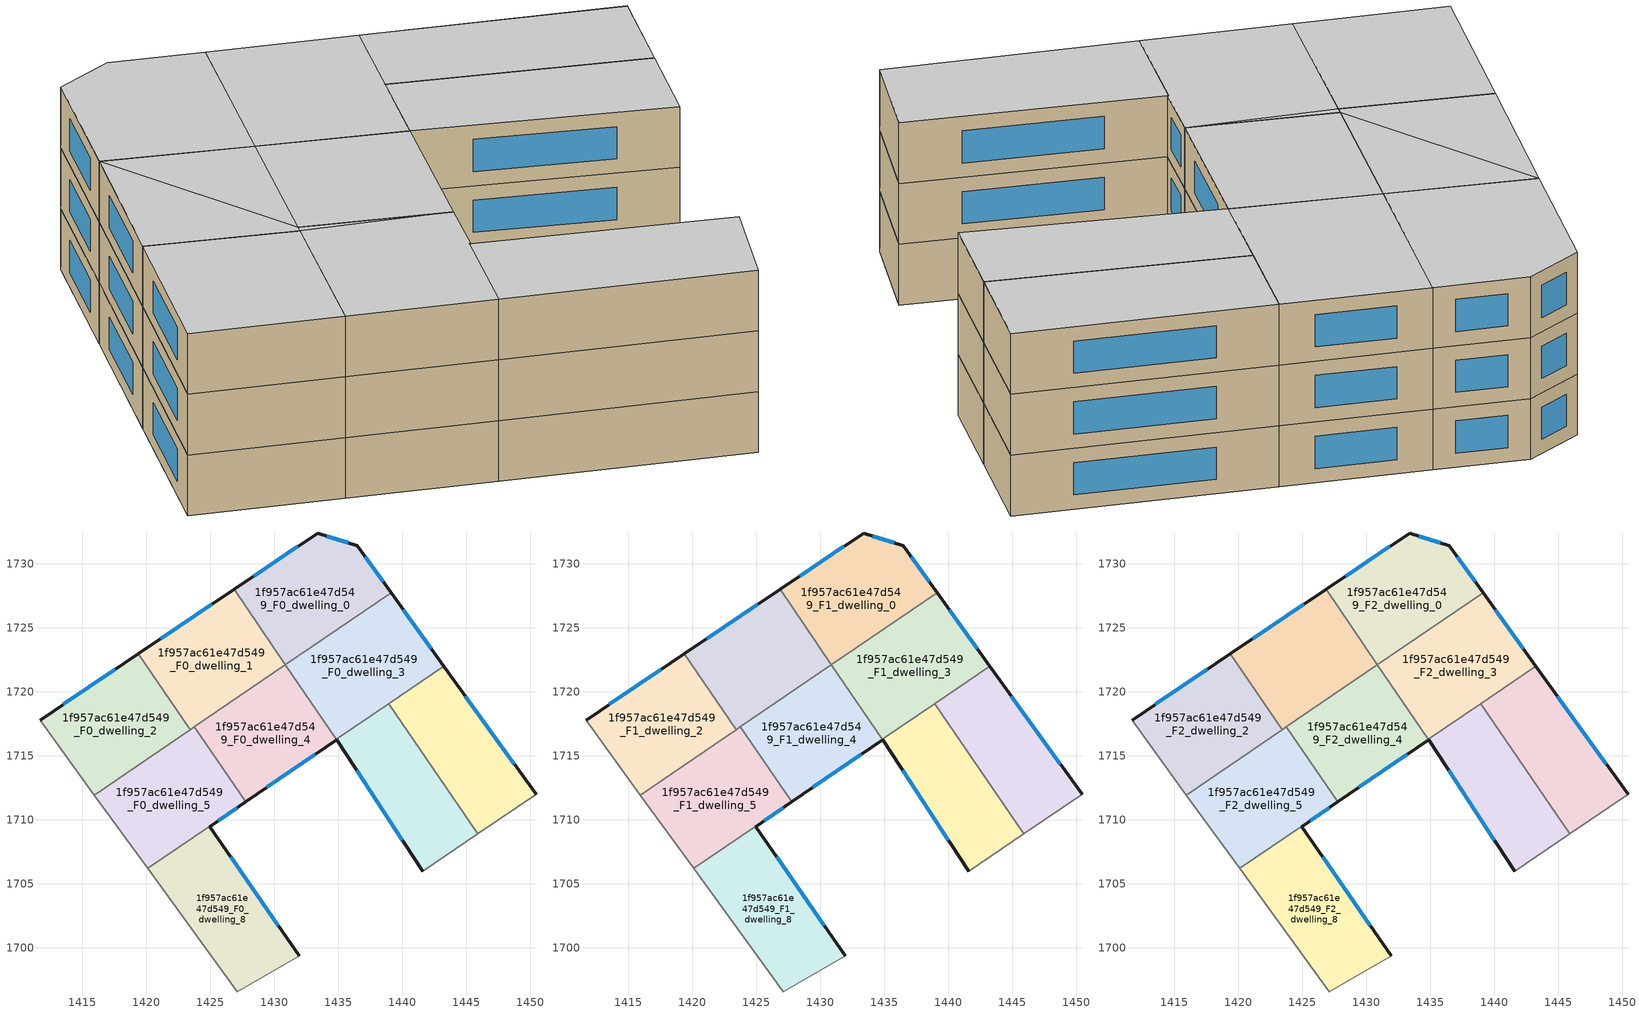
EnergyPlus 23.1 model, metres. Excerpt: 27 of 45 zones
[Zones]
1f957ac61e47d549_F0_dwelling_0
 floor ground (EU_floor_Construction): 1436.5,1731.4 1439.12,1727.75 1430.87,1722.12 1426.86,1728 1433.39,1732.4 z0
 wall outside (EU_wall_Construction): 1439.12,1727.75 1436.5,1731.4 1433.39,1732.4 1426.86,1728 z0:3
 wall to 1f957ac61e47d549_F0_dwelling_3 (EU_wall_Construction): 1430.87,1722.12 1439.12,1727.75 z0:3
 wall to 1f957ac61e47d549_F0_dwelling_1 (EU_wall_Construction): 1426.86,1728 1430.87,1722.12 z0:3
 window (EU_Window_Construction): 1431.85,1731.37 1428.39,1729.04 / 1435.77,1731.64 1434.12,1732.17 / 1438.51,1728.61 1437.12,1730.55 z0.7:2.3
1f957ac61e47d549_F0_dwelling_1
 floor ground (EU_floor_Construction): 1426.86,1728 1430.87,1722.12 1423.44,1717.05 1419.4,1722.98 z0
 wall outside (EU_wall_Construction): 1426.86,1728 1419.4,1722.98 z0:3
 wall to 1f957ac61e47d549_F0_dwelling_2 (EU_wall_Construction): 1419.4,1722.98 1423.44,1717.05 z0:3
 wall to 1f957ac61e47d549_F0_dwelling_4 (EU_wall_Construction): 1423.76,1717.27 1430.87,1722.12 z0:3
 wall to 1f957ac61e47d549_F0_dwelling_5 (EU_wall_Construction): 1423.44,1717.05 1423.76,1717.27 z0:3
 window (EU_Window_Construction): 1425.11,1726.82 1421.15,1724.16 z0.7:2.3
1f957ac61e47d549_F0_dwelling_2
 floor ground (EU_floor_Construction): 1419.4,1722.98 1423.44,1717.05 1415.96,1711.94 1411.71,1717.8 z0
 wall outside (EU_wall_Construction): 1419.4,1722.98 1411.71,1717.8 z0:3
 wall adiabatic (EU_wall_Construction): 1411.71,1717.8 1415.96,1711.94 z0:3
 wall to 1f957ac61e47d549_F0_dwelling_5 (EU_wall_Construction): 1415.96,1711.94 1423.44,1717.05 z0:3
 window (EU_Window_Construction): 1417.59,1721.76 1413.52,1719.01 z0.7:2.3
1f957ac61e47d549_F0_dwelling_3
 floor ground (EU_floor_Construction): 1439.12,1727.75 1443.25,1722.01 1434.86,1716.29 1430.87,1722.12 z0
 wall outside (EU_wall_Construction): 1443.25,1722.01 1439.12,1727.75 z0:3
 wall to 1f957ac61e47d549_F0_dwelling_4 (EU_wall_Construction): 1430.87,1722.12 1434.86,1716.29 z0:3
 wall to 1f957ac61e47d549_F0_dwelling_6 (EU_wall_Construction): 1438.94,1719.08 1443.25,1722.01 z0:3
 wall to 1f957ac61e47d549_F0_dwelling_7 (EU_wall_Construction): 1434.86,1716.29 1438.94,1719.08 z0:3
 window (EU_Window_Construction): 1442.28,1723.36 1440.09,1726.41 z0.7:2.3
1f957ac61e47d549_F0_dwelling_4
 floor ground (EU_floor_Construction): 1430.87,1722.12 1434.86,1716.29 1434.87,1716.28 1427.77,1711.4 1423.76,1717.27 z0
 wall outside (EU_wall_Construction): 1427.77,1711.4 1434.87,1716.28 z0:3
 wall to 1f957ac61e47d549_F0_dwelling_7 (EU_wall_Construction): 1434.87,1716.28 1434.86,1716.29 z0:3
 wall to 1f957ac61e47d549_F0_dwelling_5 (EU_wall_Construction): 1423.76,1717.27 1427.77,1711.4 z0:3
 window (EU_Window_Construction): 1429.44,1712.54 1433.2,1715.13 z0.7:2.3
1f957ac61e47d549_F0_dwelling_5
 floor ground (EU_floor_Construction): 1423.76,1717.27 1427.77,1711.4 1423.44,1717.05 z0; 1423.44,1717.05 1427.77,1711.4 1424.98,1709.48 1424.95,1709.52 1420.11,1706.22 1415.96,1711.94 z0
 wall outside (EU_wall_Construction): 1424.98,1709.48 1427.77,1711.4 z0:3
 wall adiabatic (EU_wall_Construction): 1415.96,1711.94 1420.11,1706.22 z0:3
 wall to 1f957ac61e47d549_F0_dwelling_8 (EU_wall_Construction): 1420.11,1706.22 1424.95,1709.52 1424.98,1709.48 z0:3
 window (EU_Window_Construction): 1425.63,1709.93 1427.11,1710.95 z0.7:2.3
1f957ac61e47d549_F0_dwelling_6
 floor ground (EU_floor_Construction): 1443.25,1722.01 1450.44,1712 1445.89,1708.91 1438.94,1719.08 z0
 wall outside (EU_wall_Construction): 1450.44,1712 1443.25,1722.01 z0:3
 wall adiabatic (EU_wall_Construction): 1445.89,1708.91 1450.44,1712 z0:3
 wall to 1f957ac61e47d549_F0_dwelling_7 (EU_wall_Construction): 1438.94,1719.08 1445.89,1708.91 z0:3
 window (EU_Window_Construction): 1448.75,1714.35 1444.94,1719.66 z0.7:2.3
1f957ac61e47d549_F0_dwelling_7
 floor ground (EU_floor_Construction): 1438.94,1719.08 1445.89,1708.91 1441.6,1706 1434.87,1716.27 1434.86,1716.29 z0
 wall outside (EU_wall_Construction): 1434.87,1716.27 1441.6,1706 z0:3
 wall adiabatic (EU_wall_Construction): 1441.6,1706 1445.89,1708.91 z0:3
 window (EU_Window_Construction): 1436.45,1713.86 1440.02,1708.41 z0.7:2.3
1f957ac61e47d549_F0_dwelling_8
 floor ground (EU_floor_Construction): 1424.98,1709.48 1431.96,1699.38 1431.9,1699.34 1427.13,1696.56 1420.11,1706.22 1424.95,1709.52 z0
 wall outside (EU_wall_Construction): 1431.96,1699.38 1424.98,1709.48 z0:3
 wall adiabatic (EU_wall_Construction): 1420.11,1706.22 1427.13,1696.56 1431.9,1699.34 1431.96,1699.38 z0:3
 window (EU_Window_Construction): 1430.32,1701.75 1426.62,1707.11 z0.7:2.3
1f957ac61e47d549_F1_dwelling_0
 floor to 1f957ac61e47d549_F0_dwelling_0 (EU_floor_Construction): 1436.5,1731.4 1439.12,1727.75 1430.87,1722.12 1426.86,1728 1433.38,1732.4 z3
 wall outside (EU_wall_Construction): 1439.12,1727.75 1436.5,1731.4 1433.39,1732.4 1426.86,1728 z3:6
 wall to 1f957ac61e47d549_F1_dwelling_3 (EU_wall_Construction): 1430.87,1722.12 1439.12,1727.75 z3:6
 wall to 1f957ac61e47d549_F1_dwelling_1 (EU_wall_Construction): 1426.86,1728 1430.87,1722.12 z3:6
 window (EU_Window_Construction): 1431.85,1731.37 1428.39,1729.04 / 1435.77,1731.64 1434.12,1732.17 / 1438.51,1728.61 1437.12,1730.55 z3.7:5.3
1f957ac61e47d549_F1_dwelling_1
 floor to 1f957ac61e47d549_F0_dwelling_1 (EU_floor_Construction): 1426.86,1728 1423.76,1717.27 1423.44,1717.05 1419.4,1722.98 z3; 1426.86,1728 1430.87,1722.12 1423.76,1717.27 z3
 wall outside (EU_wall_Construction): 1426.86,1728 1419.4,1722.98 z3:6
 wall to 1f957ac61e47d549_F1_dwelling_2 (EU_wall_Construction): 1419.4,1722.98 1423.44,1717.05 z3:6
 wall to 1f957ac61e47d549_F1_dwelling_4 (EU_wall_Construction): 1423.76,1717.27 1430.87,1722.12 z3:6
 wall to 1f957ac61e47d549_F1_dwelling_5 (EU_wall_Construction): 1423.44,1717.05 1423.76,1717.27 z3:6
 window (EU_Window_Construction): 1425.11,1726.82 1421.15,1724.16 z3.7:5.3
1f957ac61e47d549_F1_dwelling_2
 floor to 1f957ac61e47d549_F0_dwelling_2 (EU_floor_Construction): 1419.4,1722.98 1423.44,1717.05 1415.96,1711.94 1411.71,1717.8 z3
 wall outside (EU_wall_Construction): 1419.4,1722.98 1411.71,1717.8 z3:6
 wall adiabatic (EU_wall_Construction): 1411.71,1717.8 1415.96,1711.94 z3:6
 wall to 1f957ac61e47d549_F1_dwelling_5 (EU_wall_Construction): 1415.96,1711.94 1423.44,1717.05 z3:6
 window (EU_Window_Construction): 1417.59,1721.76 1413.52,1719.01 z3.7:5.3
1f957ac61e47d549_F1_dwelling_3
 floor to 1f957ac61e47d549_F0_dwelling_3 (EU_floor_Construction): 1439.12,1727.75 1443.25,1722.01 1434.86,1716.29 1430.87,1722.12 z3
 wall outside (EU_wall_Construction): 1443.25,1722.01 1439.12,1727.75 z3:6
 wall to 1f957ac61e47d549_F1_dwelling_4 (EU_wall_Construction): 1430.87,1722.12 1434.86,1716.29 z3:6
 wall to 1f957ac61e47d549_F1_dwelling_6 (EU_wall_Construction): 1438.94,1719.08 1443.25,1722.01 z3:6
 wall to 1f957ac61e47d549_F1_dwelling_7 (EU_wall_Construction): 1434.86,1716.29 1438.94,1719.08 z3:6
 window (EU_Window_Construction): 1442.28,1723.36 1440.09,1726.41 z3.7:5.3
1f957ac61e47d549_F1_dwelling_4
 floor to 1f957ac61e47d549_F0_dwelling_4 (EU_floor_Construction): 1430.87,1722.12 1434.86,1716.29 1434.87,1716.28 1427.77,1711.4 1423.76,1717.27 z3
 wall outside (EU_wall_Construction): 1427.77,1711.4 1434.87,1716.28 z3:6
 wall to 1f957ac61e47d549_F1_dwelling_7 (EU_wall_Construction): 1434.87,1716.28 1434.86,1716.29 z3:6
 wall to 1f957ac61e47d549_F1_dwelling_5 (EU_wall_Construction): 1423.76,1717.27 1427.77,1711.4 z3:6
 window (EU_Window_Construction): 1429.44,1712.54 1433.2,1715.13 z3.7:5.3
1f957ac61e47d549_F1_dwelling_5
 floor to 1f957ac61e47d549_F0_dwelling_5 (EU_floor_Construction): 1423.44,1717.05 1427.77,1711.4 1424.98,1709.48 1424.95,1709.52 1420.11,1706.22 1415.96,1711.94 z3; 1423.76,1717.27 1427.77,1711.4 1423.44,1717.05 z3
 wall outside (EU_wall_Construction): 1424.98,1709.48 1427.77,1711.4 z3:6
 wall adiabatic (EU_wall_Construction): 1415.96,1711.94 1420.11,1706.22 z3:6
 wall to 1f957ac61e47d549_F1_dwelling_8 (EU_wall_Construction): 1420.11,1706.22 1424.95,1709.52 1424.98,1709.48 z3:6
 window (EU_Window_Construction): 1425.63,1709.93 1427.11,1710.95 z3.7:5.3
1f957ac61e47d549_F1_dwelling_6
 floor to 1f957ac61e47d549_F0_dwelling_6 (EU_floor_Construction): 1443.25,1722.01 1450.44,1712 1445.89,1708.91 1438.94,1719.08 z3
 wall outside (EU_wall_Construction): 1450.44,1712 1443.25,1722.01 z3:6
 wall adiabatic (EU_wall_Construction): 1445.89,1708.91 1450.44,1712 z3:6
 wall to 1f957ac61e47d549_F1_dwelling_7 (EU_wall_Construction): 1438.94,1719.08 1445.89,1708.91 z3:6
 window (EU_Window_Construction): 1448.75,1714.35 1444.94,1719.66 z3.7:5.3
1f957ac61e47d549_F1_dwelling_7
 floor to 1f957ac61e47d549_F0_dwelling_7 (EU_floor_Construction): 1438.94,1719.08 1445.89,1708.91 1441.6,1706 1434.87,1716.27 1434.86,1716.29 z3
 wall outside (EU_wall_Construction): 1434.87,1716.27 1441.6,1706 z3:6
 wall adiabatic (EU_wall_Construction): 1441.6,1706 1445.89,1708.91 z3:6
 window (EU_Window_Construction): 1436.45,1713.86 1440.02,1708.41 z3.7:5.3
1f957ac61e47d549_F1_dwelling_8
 floor to 1f957ac61e47d549_F0_dwelling_8 (EU_floor_Construction): 1424.98,1709.48 1431.96,1699.38 1431.9,1699.34 1427.13,1696.56 1420.11,1706.22 1424.95,1709.52 z3
 wall outside (EU_wall_Construction): 1431.96,1699.38 1424.98,1709.48 z3:6
 wall adiabatic (EU_wall_Construction): 1420.11,1706.22 1427.13,1696.56 1431.9,1699.34 1431.96,1699.38 z3:6
 window (EU_Window_Construction): 1430.32,1701.75 1426.62,1707.11 z3.7:5.3
1f957ac61e47d549_F2_dwelling_0
 floor to 1f957ac61e47d549_F1_dwelling_0 (EU_floor_Construction): 1436.5,1731.4 1439.12,1727.75 1430.87,1722.12 1426.86,1728 1433.38,1732.4 z6
 wall outside (EU_wall_Construction): 1439.12,1727.75 1436.5,1731.4 1433.39,1732.4 1426.86,1728 z6:9
 wall to 1f957ac61e47d549_F2_dwelling_3 (EU_wall_Construction): 1430.87,1722.12 1439.12,1727.75 z6:9
 wall to 1f957ac61e47d549_F2_dwelling_1 (EU_wall_Construction): 1426.86,1728 1430.87,1722.12 z6:9
 window (EU_Window_Construction): 1431.85,1731.37 1428.39,1729.04 / 1435.77,1731.64 1434.12,1732.17 / 1438.51,1728.61 1437.12,1730.55 z6.7:8.3
 ceiling to 1f957ac61e47d549_F3_dwelling_0 (EU_floor_Construction): 1439.12,1727.75 1436.5,1731.4 1433.38,1732.4 1426.86,1728 1430.87,1722.12 z9
1f957ac61e47d549_F2_dwelling_1
 floor to 1f957ac61e47d549_F1_dwelling_1 (EU_floor_Construction): 1426.86,1728 1423.76,1717.27 1423.44,1717.05 1419.4,1722.98 z6; 1426.86,1728 1430.87,1722.12 1423.76,1717.27 z6
 wall outside (EU_wall_Construction): 1426.86,1728 1419.4,1722.98 z6:9
 wall to 1f957ac61e47d549_F2_dwelling_2 (EU_wall_Construction): 1419.4,1722.98 1423.44,1717.05 z6:9
 wall to 1f957ac61e47d549_F2_dwelling_4 (EU_wall_Construction): 1423.76,1717.27 1430.87,1722.12 z6:9
 wall to 1f957ac61e47d549_F2_dwelling_5 (EU_wall_Construction): 1423.44,1717.05 1423.76,1717.27 z6:9
 window (EU_Window_Construction): 1425.11,1726.82 1421.15,1724.16 z6.7:8.3
 ceiling to 1f957ac61e47d549_F3_dwelling_1 (EU_floor_Construction): 1423.76,1717.27 1426.86,1728 1419.4,1722.98 1423.44,1717.05 z9; 1430.87,1722.12 1426.86,1728 1423.76,1717.27 z9
1f957ac61e47d549_F2_dwelling_2
 floor to 1f957ac61e47d549_F1_dwelling_2 (EU_floor_Construction): 1419.4,1722.98 1423.44,1717.05 1415.96,1711.94 1411.71,1717.8 z6
 wall outside (EU_wall_Construction): 1419.4,1722.98 1411.71,1717.8 z6:9
 wall adiabatic (EU_wall_Construction): 1411.71,1717.8 1415.96,1711.94 z6:9
 wall to 1f957ac61e47d549_F2_dwelling_5 (EU_wall_Construction): 1415.96,1711.94 1423.44,1717.05 z6:9
 window (EU_Window_Construction): 1417.59,1721.76 1413.52,1719.01 z6.7:8.3
 ceiling to 1f957ac61e47d549_F3_dwelling_2 (EU_floor_Construction): 1423.44,1717.05 1419.4,1722.98 1411.71,1717.8 1415.96,1711.94 z9
1f957ac61e47d549_F2_dwelling_3
 floor to 1f957ac61e47d549_F1_dwelling_3 (EU_floor_Construction): 1439.12,1727.75 1443.25,1722.01 1434.86,1716.29 1430.87,1722.12 z6
 wall outside (EU_wall_Construction): 1443.25,1722.01 1439.12,1727.75 z6:9
 wall to 1f957ac61e47d549_F2_dwelling_4 (EU_wall_Construction): 1430.87,1722.12 1434.86,1716.29 z6:9
 wall to 1f957ac61e47d549_F2_dwelling_6 (EU_wall_Construction): 1438.94,1719.08 1443.25,1722.01 z6:9
 wall to 1f957ac61e47d549_F2_dwelling_7 (EU_wall_Construction): 1434.86,1716.29 1438.94,1719.08 z6:9
 window (EU_Window_Construction): 1442.28,1723.36 1440.09,1726.41 z6.7:8.3
 ceiling to 1f957ac61e47d549_F3_dwelling_3 (EU_floor_Construction): 1443.25,1722.01 1439.12,1727.75 1430.87,1722.12 1434.86,1716.29 z9
1f957ac61e47d549_F2_dwelling_4
 floor to 1f957ac61e47d549_F1_dwelling_4 (EU_floor_Construction): 1430.87,1722.12 1434.86,1716.29 1434.87,1716.28 1427.77,1711.4 1423.76,1717.27 z6
 wall outside (EU_wall_Construction): 1427.77,1711.4 1434.87,1716.28 z6:9
 wall to 1f957ac61e47d549_F2_dwelling_7 (EU_wall_Construction): 1434.87,1716.28 1434.86,1716.29 z6:9
 wall to 1f957ac61e47d549_F2_dwelling_5 (EU_wall_Construction): 1423.76,1717.27 1427.77,1711.4 z6:9
 window (EU_Window_Construction): 1429.44,1712.54 1433.2,1715.13 z6.7:8.3
 ceiling to 1f957ac61e47d549_F3_dwelling_4 (EU_floor_Construction): 1434.87,1716.28 1434.86,1716.29 1430.87,1722.12 1423.76,1717.27 1427.77,1711.4 z9
1f957ac61e47d549_F2_dwelling_5
 floor to 1f957ac61e47d549_F1_dwelling_5 (EU_floor_Construction): 1423.44,1717.05 1427.77,1711.4 1424.98,1709.48 1424.95,1709.52 1420.11,1706.22 1415.96,1711.94 z6; 1423.76,1717.27 1427.77,1711.4 1423.44,1717.05 z6
 wall outside (EU_wall_Construction): 1424.98,1709.48 1427.77,1711.4 z6:9
 wall adiabatic (EU_wall_Construction): 1415.96,1711.94 1420.11,1706.22 z6:9
 wall to 1f957ac61e47d549_F2_dwelling_8 (EU_wall_Construction): 1420.11,1706.22 1424.95,1709.52 1424.98,1709.48 z6:9
 window (EU_Window_Construction): 1425.63,1709.93 1427.11,1710.95 z6.7:8.3
 ceiling to 1f957ac61e47d549_F3_dwelling_5 (EU_floor_Construction): 1424.98,1709.48 1427.77,1711.4 1423.44,1717.05 1415.96,1711.94 1420.11,1706.22 1424.95,1709.52 z9; 1427.77,1711.4 1423.76,1717.27 1423.44,1717.05 z9
1f957ac61e47d549_F2_dwelling_6
 floor to 1f957ac61e47d549_F1_dwelling_6 (EU_floor_Construction): 1443.25,1722.01 1450.44,1712 1445.89,1708.91 1438.94,1719.08 z6
 wall outside (EU_wall_Construction): 1450.44,1712 1443.25,1722.01 z6:9
 wall adiabatic (EU_wall_Construction): 1445.89,1708.91 1450.44,1712 z6:9
 wall to 1f957ac61e47d549_F2_dwelling_7 (EU_wall_Construction): 1438.94,1719.08 1445.89,1708.91 z6:9
 window (EU_Window_Construction): 1448.75,1714.35 1444.94,1719.66 z6.7:8.3
 ceiling to 1f957ac61e47d549_F3_dwelling_6 (EU_floor_Construction): 1450.44,1712 1443.25,1722.01 1438.94,1719.08 1445.89,1708.91 z9
1f957ac61e47d549_F2_dwelling_7
 floor to 1f957ac61e47d549_F1_dwelling_7 (EU_floor_Construction): 1438.94,1719.08 1445.89,1708.91 1441.6,1706 1434.87,1716.27 1434.86,1716.29 z6
 wall outside (EU_wall_Construction): 1434.87,1716.27 1441.6,1706 z6:9
 wall adiabatic (EU_wall_Construction): 1441.6,1706 1445.89,1708.91 z6:9
 window (EU_Window_Construction): 1436.45,1713.86 1440.02,1708.41 z6.7:8.3
 ceiling to 1f957ac61e47d549_F3_dwelling_7 (EU_floor_Construction): 1445.89,1708.91 1438.94,1719.08 1434.86,1716.29 1434.87,1716.27 1441.6,1706 z9
1f957ac61e47d549_F2_dwelling_8
 floor to 1f957ac61e47d549_F1_dwelling_8 (EU_floor_Construction): 1424.98,1709.48 1431.96,1699.38 1431.9,1699.34 1427.13,1696.56 1420.11,1706.22 1424.95,1709.52 z6
 wall outside (EU_wall_Construction): 1431.96,1699.38 1424.98,1709.48 z6:9
 wall adiabatic (EU_wall_Construction): 1420.11,1706.22 1427.13,1696.56 1431.9,1699.34 1431.96,1699.38 z6:9
 window (EU_Window_Construction): 1430.32,1701.75 1426.62,1707.11 z6.7:8.3
 ceiling to 1f957ac61e47d549_F3_dwelling_8 (EU_floor_Construction): 1431.9,1699.34 1431.96,1699.38 1424.98,1709.48 1424.95,1709.52 1420.11,1706.22 1427.13,1696.56 z9
[Building]
EU S2 Campaign: North Axis=0; Terrain=City; Solar Distribution=FullExterior
[Site:Location]
Budapest.Ferenc.Liszt.Intl.AP: Latitude=47.437; Longitude=19.256; Time Zone=1; Elevation=185
[SizingPeriod:WeatherFileDays]
AnnualSizingPeriod: Begin Month=1; Begin Day of Month=1; End Month=12; End Day of Month=31; Day of Week for Start Day=Monday; Use Weather File Daylight Saving Period=No; Use Weather File Rain and Snow Indicators=No
[MATERIAL]
EU_InternalMass_Material: Roughness=MediumRough; Thickness=0.1; Conductivity=1; Density=1800; Specific Heat=900; Thermal Absorptance=0.9; Solar Absorptance=0.7; Visible Absorptance=0.7
[MATERIAL:NOMASS] Roughness=MediumRough; Thermal Absorptance=0.9; Solar Absorptance=0.7; Visible Absorptance=0.7
Name | Thermal Resistance
EU_wall_NoMass | 0.832559
EU_floor_NoMass | 0.872794
[WINDOWMATERIAL:SIMPLEGLAZINGSYSTEM]
EU_Window_SimpleGlazing: UFactor=2.79869; Solar Heat Gain Coefficient=0.75; Visible Transmittance=0.75
[CONSTRUCTION]
EU_wall_Construction: EU_wall_NoMass
EU_floor_Construction: EU_floor_NoMass
EU_Window_Construction: EU_Window_SimpleGlazing
EU_InternalMass_Construction: EU_InternalMass_Material
[ZONE] Type=1; Multiplier=1; Ceiling Height=autocalculate; Floor Area=autocalculate; Part of Total Floor Area=Yes
Name | Volume
1f957ac61e47d549_F0_dwelling_0; 1f957ac61e47d549_F1_dwelling_0; 1f957ac61e47d549_F2_dwelling_0 | 203.115
1f957ac61e47d549_F0_dwelling_1; 1f957ac61e47d549_F1_dwelling_1; 1f957ac61e47d549_F2_dwelling_1 | 192.91
1f957ac61e47d549_F0_dwelling_2; 1f957ac61e47d549_F1_dwelling_2; 1f957ac61e47d549_F2_dwelling_2; 1f957ac61e47d549_F0_dwelling_6; 1f957ac61e47d549_F1_dwelling_6; 1f957ac61e47d549_F2_dwelling_6 | 198.029
1f957ac61e47d549_F0_dwelling_3; 1f957ac61e47d549_F1_dwelling_3; 1f957ac61e47d549_F2_dwelling_3 | 213.433
1f957ac61e47d549_F0_dwelling_4; 1f957ac61e47d549_F1_dwelling_4; 1f957ac61e47d549_F2_dwelling_4 | 183.285
1f957ac61e47d549_F0_dwelling_5; 1f957ac61e47d549_F1_dwelling_5; 1f957ac61e47d549_F2_dwelling_5 | 198.497
1f957ac61e47d549_F0_dwelling_7; 1f957ac61e47d549_F1_dwelling_7; 1f957ac61e47d549_F2_dwelling_7 | 186.937
1f957ac61e47d549_F0_dwelling_8; 1f957ac61e47d549_F1_dwelling_8; 1f957ac61e47d549_F2_dwelling_8 | 207.911
[INTERNALMASS] Construction=EU_InternalMass_Construction
Name | Zone or ZoneList | Surface Area
1f957ac61e47d549_F0_dwelling_0_EU_InternalMass | 1f957ac61e47d549_F0_dwelling_0 | 67.705
1f957ac61e47d549_F0_dwelling_1_EU_InternalMass | 1f957ac61e47d549_F0_dwelling_1 | 64.3055
1f957ac61e47d549_F0_dwelling_2_EU_InternalMass | 1f957ac61e47d549_F0_dwelling_2 | 66.0116
1f957ac61e47d549_F0_dwelling_3_EU_InternalMass | 1f957ac61e47d549_F0_dwelling_3 | 71.1632
1f957ac61e47d549_F0_dwelling_4_EU_InternalMass | 1f957ac61e47d549_F0_dwelling_4 | 61.0973
1f957ac61e47d549_F0_dwelling_5_EU_InternalMass | 1f957ac61e47d549_F0_dwelling_5 | 66.168
1f957ac61e47d549_F0_dwelling_6_EU_InternalMass | 1f957ac61e47d549_F0_dwelling_6 | 66.0105
1f957ac61e47d549_F0_dwelling_7_EU_InternalMass | 1f957ac61e47d549_F0_dwelling_7 | 62.3136
1f957ac61e47d549_F0_dwelling_8_EU_InternalMass | 1f957ac61e47d549_F0_dwelling_8 | 69.3039
1f957ac61e47d549_F1_dwelling_0_EU_InternalMass | 1f957ac61e47d549_F1_dwelling_0 | 67.705
1f957ac61e47d549_F1_dwelling_1_EU_InternalMass | 1f957ac61e47d549_F1_dwelling_1 | 64.3055
1f957ac61e47d549_F1_dwelling_2_EU_InternalMass | 1f957ac61e47d549_F1_dwelling_2 | 66.0116
1f957ac61e47d549_F1_dwelling_3_EU_InternalMass | 1f957ac61e47d549_F1_dwelling_3 | 71.1632
1f957ac61e47d549_F1_dwelling_4_EU_InternalMass | 1f957ac61e47d549_F1_dwelling_4 | 61.0973
1f957ac61e47d549_F1_dwelling_5_EU_InternalMass | 1f957ac61e47d549_F1_dwelling_5 | 66.168
1f957ac61e47d549_F1_dwelling_6_EU_InternalMass | 1f957ac61e47d549_F1_dwelling_6 | 66.0105
1f957ac61e47d549_F1_dwelling_7_EU_InternalMass | 1f957ac61e47d549_F1_dwelling_7 | 62.3136
1f957ac61e47d549_F1_dwelling_8_EU_InternalMass | 1f957ac61e47d549_F1_dwelling_8 | 69.3039
1f957ac61e47d549_F2_dwelling_0_EU_InternalMass | 1f957ac61e47d549_F2_dwelling_0 | 67.705
1f957ac61e47d549_F2_dwelling_1_EU_InternalMass | 1f957ac61e47d549_F2_dwelling_1 | 64.3055
1f957ac61e47d549_F2_dwelling_2_EU_InternalMass | 1f957ac61e47d549_F2_dwelling_2 | 66.0116
1f957ac61e47d549_F2_dwelling_3_EU_InternalMass | 1f957ac61e47d549_F2_dwelling_3 | 71.1632
1f957ac61e47d549_F2_dwelling_4_EU_InternalMass | 1f957ac61e47d549_F2_dwelling_4 | 61.0973
1f957ac61e47d549_F2_dwelling_5_EU_InternalMass | 1f957ac61e47d549_F2_dwelling_5 | 66.168
1f957ac61e47d549_F2_dwelling_6_EU_InternalMass | 1f957ac61e47d549_F2_dwelling_6 | 66.0105
1f957ac61e47d549_F2_dwelling_7_EU_InternalMass | 1f957ac61e47d549_F2_dwelling_7 | 62.3136
1f957ac61e47d549_F2_dwelling_8_EU_InternalMass | 1f957ac61e47d549_F2_dwelling_8 | 69.3039
[OTHEREQUIPMENT] Fuel Type=Electricity; Design Level Calculation Method=Watts/Area; Power per Zone Floor Area=1; Fraction Latent=0; Fraction Radiant=0; Fraction Lost=0; Carbon Dioxide Generation Rate=0; EndUse Subcategory=EU_Step8_InternalGains
Name | Zone or ZoneList or Space or SpaceList | Schedule
EU_Step8_InternalGain_1f957ac61e47d549_F0_dwelling_0_f000 | 1f957ac61e47d549_F0_dwelling_0 | EU_Step8_GainSchedule_1f957ac61e47d549_F0_dwelling_0_f000
EU_Step8_InternalGain_1f957ac61e47d549_F0_dwelling_1_f000 | 1f957ac61e47d549_F0_dwelling_1 | EU_Step8_GainSchedule_1f957ac61e47d549_F0_dwelling_1_f000
EU_Step8_InternalGain_1f957ac61e47d549_F0_dwelling_2_f000 | 1f957ac61e47d549_F0_dwelling_2 | EU_Step8_GainSchedule_1f957ac61e47d549_F0_dwelling_2_f000
EU_Step8_InternalGain_1f957ac61e47d549_F0_dwelling_3_f000 | 1f957ac61e47d549_F0_dwelling_3 | EU_Step8_GainSchedule_1f957ac61e47d549_F0_dwelling_3_f000
EU_Step8_InternalGain_1f957ac61e47d549_F0_dwelling_4_f000 | 1f957ac61e47d549_F0_dwelling_4 | EU_Step8_GainSchedule_1f957ac61e47d549_F0_dwelling_4_f000
EU_Step8_InternalGain_1f957ac61e47d549_F0_dwelling_5_f000 | 1f957ac61e47d549_F0_dwelling_5 | EU_Step8_GainSchedule_1f957ac61e47d549_F0_dwelling_5_f000
EU_Step8_InternalGain_1f957ac61e47d549_F0_dwelling_6_f000 | 1f957ac61e47d549_F0_dwelling_6 | EU_Step8_GainSchedule_1f957ac61e47d549_F0_dwelling_6_f000
EU_Step8_InternalGain_1f957ac61e47d549_F0_dwelling_7_f000 | 1f957ac61e47d549_F0_dwelling_7 | EU_Step8_GainSchedule_1f957ac61e47d549_F0_dwelling_7_f000
EU_Step8_InternalGain_1f957ac61e47d549_F0_dwelling_8_f000 | 1f957ac61e47d549_F0_dwelling_8 | EU_Step8_GainSchedule_1f957ac61e47d549_F0_dwelling_8_f000
EU_Step8_InternalGain_1f957ac61e47d549_F1_dwelling_0_f000 | 1f957ac61e47d549_F1_dwelling_0 | EU_Step8_GainSchedule_1f957ac61e47d549_F1_dwelling_0_f000
EU_Step8_InternalGain_1f957ac61e47d549_F1_dwelling_1_f000 | 1f957ac61e47d549_F1_dwelling_1 | EU_Step8_GainSchedule_1f957ac61e47d549_F1_dwelling_1_f000
EU_Step8_InternalGain_1f957ac61e47d549_F1_dwelling_2_f000 | 1f957ac61e47d549_F1_dwelling_2 | EU_Step8_GainSchedule_1f957ac61e47d549_F1_dwelling_2_f000
EU_Step8_InternalGain_1f957ac61e47d549_F1_dwelling_3_f000 | 1f957ac61e47d549_F1_dwelling_3 | EU_Step8_GainSchedule_1f957ac61e47d549_F1_dwelling_3_f000
EU_Step8_InternalGain_1f957ac61e47d549_F1_dwelling_4_f000 | 1f957ac61e47d549_F1_dwelling_4 | EU_Step8_GainSchedule_1f957ac61e47d549_F1_dwelling_4_f000
EU_Step8_InternalGain_1f957ac61e47d549_F1_dwelling_5_f000 | 1f957ac61e47d549_F1_dwelling_5 | EU_Step8_GainSchedule_1f957ac61e47d549_F1_dwelling_5_f000
EU_Step8_InternalGain_1f957ac61e47d549_F1_dwelling_6_f000 | 1f957ac61e47d549_F1_dwelling_6 | EU_Step8_GainSchedule_1f957ac61e47d549_F1_dwelling_6_f000
EU_Step8_InternalGain_1f957ac61e47d549_F1_dwelling_7_f000 | 1f957ac61e47d549_F1_dwelling_7 | EU_Step8_GainSchedule_1f957ac61e47d549_F1_dwelling_7_f000
EU_Step8_InternalGain_1f957ac61e47d549_F1_dwelling_8_f000 | 1f957ac61e47d549_F1_dwelling_8 | EU_Step8_GainSchedule_1f957ac61e47d549_F1_dwelling_8_f000
EU_Step8_InternalGain_1f957ac61e47d549_F2_dwelling_0_f000 | 1f957ac61e47d549_F2_dwelling_0 | EU_Step8_GainSchedule_1f957ac61e47d549_F2_dwelling_0_f000
EU_Step8_InternalGain_1f957ac61e47d549_F2_dwelling_1_f000 | 1f957ac61e47d549_F2_dwelling_1 | EU_Step8_GainSchedule_1f957ac61e47d549_F2_dwelling_1_f000
EU_Step8_InternalGain_1f957ac61e47d549_F2_dwelling_2_f000 | 1f957ac61e47d549_F2_dwelling_2 | EU_Step8_GainSchedule_1f957ac61e47d549_F2_dwelling_2_f000
EU_Step8_InternalGain_1f957ac61e47d549_F2_dwelling_3_f000 | 1f957ac61e47d549_F2_dwelling_3 | EU_Step8_GainSchedule_1f957ac61e47d549_F2_dwelling_3_f000
EU_Step8_InternalGain_1f957ac61e47d549_F2_dwelling_4_f000 | 1f957ac61e47d549_F2_dwelling_4 | EU_Step8_GainSchedule_1f957ac61e47d549_F2_dwelling_4_f000
EU_Step8_InternalGain_1f957ac61e47d549_F2_dwelling_5_f000 | 1f957ac61e47d549_F2_dwelling_5 | EU_Step8_GainSchedule_1f957ac61e47d549_F2_dwelling_5_f000
EU_Step8_InternalGain_1f957ac61e47d549_F2_dwelling_6_f000 | 1f957ac61e47d549_F2_dwelling_6 | EU_Step8_GainSchedule_1f957ac61e47d549_F2_dwelling_6_f000
EU_Step8_InternalGain_1f957ac61e47d549_F2_dwelling_7_f000 | 1f957ac61e47d549_F2_dwelling_7 | EU_Step8_GainSchedule_1f957ac61e47d549_F2_dwelling_7_f000
EU_Step8_InternalGain_1f957ac61e47d549_F2_dwelling_8_f000 | 1f957ac61e47d549_F2_dwelling_8 | EU_Step8_GainSchedule_1f957ac61e47d549_F2_dwelling_8_f000
[ZONEVENTILATION:DESIGNFLOWRATE] Schedule=EU_AlwaysOn; Design Flow Rate Calculation Method=AirChanges/Hour; Air Changes per Hour=0.475469; Ventilation Type=Natural; Fan Pressure Rise=0; Fan Total Efficiency=1; Constant Term Coefficient=1; Temperature Term Coefficient=0; Velocity Term Coefficient=0; Velocity Squared Term Coefficient=0; Minimum Indoor Temperature=-100; Maximum Indoor Temperature=100; Delta Temperature=-100; Minimum Outdoor Temperature=-100; Maximum Outdoor Temperature=100; Maximum Wind Speed=40
Name | Zone or ZoneList or Space or SpaceList
EU_ConstantAir_1f957ac61e47d549_F0_dwelling_0 | 1f957ac61e47d549_F0_dwelling_0
EU_ConstantAir_1f957ac61e47d549_F0_dwelling_1 | 1f957ac61e47d549_F0_dwelling_1
EU_ConstantAir_1f957ac61e47d549_F0_dwelling_2 | 1f957ac61e47d549_F0_dwelling_2
EU_ConstantAir_1f957ac61e47d549_F0_dwelling_3 | 1f957ac61e47d549_F0_dwelling_3
EU_ConstantAir_1f957ac61e47d549_F0_dwelling_4 | 1f957ac61e47d549_F0_dwelling_4
EU_ConstantAir_1f957ac61e47d549_F0_dwelling_5 | 1f957ac61e47d549_F0_dwelling_5
EU_ConstantAir_1f957ac61e47d549_F0_dwelling_6 | 1f957ac61e47d549_F0_dwelling_6
EU_ConstantAir_1f957ac61e47d549_F0_dwelling_7 | 1f957ac61e47d549_F0_dwelling_7
EU_ConstantAir_1f957ac61e47d549_F0_dwelling_8 | 1f957ac61e47d549_F0_dwelling_8
EU_ConstantAir_1f957ac61e47d549_F1_dwelling_0 | 1f957ac61e47d549_F1_dwelling_0
EU_ConstantAir_1f957ac61e47d549_F1_dwelling_1 | 1f957ac61e47d549_F1_dwelling_1
EU_ConstantAir_1f957ac61e47d549_F1_dwelling_2 | 1f957ac61e47d549_F1_dwelling_2
EU_ConstantAir_1f957ac61e47d549_F1_dwelling_3 | 1f957ac61e47d549_F1_dwelling_3
EU_ConstantAir_1f957ac61e47d549_F1_dwelling_4 | 1f957ac61e47d549_F1_dwelling_4
EU_ConstantAir_1f957ac61e47d549_F1_dwelling_5 | 1f957ac61e47d549_F1_dwelling_5
EU_ConstantAir_1f957ac61e47d549_F1_dwelling_6 | 1f957ac61e47d549_F1_dwelling_6
EU_ConstantAir_1f957ac61e47d549_F1_dwelling_7 | 1f957ac61e47d549_F1_dwelling_7
EU_ConstantAir_1f957ac61e47d549_F1_dwelling_8 | 1f957ac61e47d549_F1_dwelling_8
EU_ConstantAir_1f957ac61e47d549_F2_dwelling_0 | 1f957ac61e47d549_F2_dwelling_0
EU_ConstantAir_1f957ac61e47d549_F2_dwelling_1 | 1f957ac61e47d549_F2_dwelling_1
EU_ConstantAir_1f957ac61e47d549_F2_dwelling_2 | 1f957ac61e47d549_F2_dwelling_2
EU_ConstantAir_1f957ac61e47d549_F2_dwelling_3 | 1f957ac61e47d549_F2_dwelling_3
EU_ConstantAir_1f957ac61e47d549_F2_dwelling_4 | 1f957ac61e47d549_F2_dwelling_4
EU_ConstantAir_1f957ac61e47d549_F2_dwelling_5 | 1f957ac61e47d549_F2_dwelling_5
EU_ConstantAir_1f957ac61e47d549_F2_dwelling_6 | 1f957ac61e47d549_F2_dwelling_6
EU_ConstantAir_1f957ac61e47d549_F2_dwelling_7 | 1f957ac61e47d549_F2_dwelling_7
EU_ConstantAir_1f957ac61e47d549_F2_dwelling_8 | 1f957ac61e47d549_F2_dwelling_8
[HVACTEMPLATE:THERMOSTAT] Constant Heating Setpoint=20; Constant Cooling Setpoint=50
EU_HeatOnly_1f957ac61e47d549_F0_dwelling_0; EU_HeatOnly_1f957ac61e47d549_F0_dwelling_1; EU_HeatOnly_1f957ac61e47d549_F0_dwelling_2; EU_HeatOnly_1f957ac61e47d549_F0_dwelling_3; EU_HeatOnly_1f957ac61e47d549_F0_dwelling_4; EU_HeatOnly_1f957ac61e47d549_F0_dwelling_5; EU_HeatOnly_1f957ac61e47d549_F0_dwelling_6; EU_HeatOnly_1f957ac61e47d549_F0_dwelling_7; EU_HeatOnly_1f957ac61e47d549_F0_dwelling_8; EU_HeatOnly_1f957ac61e47d549_F1_dwelling_0; EU_HeatOnly_1f957ac61e47d549_F1_dwelling_1; EU_HeatOnly_1f957ac61e47d549_F1_dwelling_2; EU_HeatOnly_1f957ac61e47d549_F1_dwelling_3; EU_HeatOnly_1f957ac61e47d549_F1_dwelling_4; EU_HeatOnly_1f957ac61e47d549_F1_dwelling_5; EU_HeatOnly_1f957ac61e47d549_F1_dwelling_6; EU_HeatOnly_1f957ac61e47d549_F1_dwelling_7; EU_HeatOnly_1f957ac61e47d549_F1_dwelling_8; EU_HeatOnly_1f957ac61e47d549_F2_dwelling_0; EU_HeatOnly_1f957ac61e47d549_F2_dwelling_1; EU_HeatOnly_1f957ac61e47d549_F2_dwelling_2; EU_HeatOnly_1f957ac61e47d549_F2_dwelling_3; EU_HeatOnly_1f957ac61e47d549_F2_dwelling_4; EU_HeatOnly_1f957ac61e47d549_F2_dwelling_5; EU_HeatOnly_1f957ac61e47d549_F2_dwelling_6; EU_HeatOnly_1f957ac61e47d549_F2_dwelling_7; EU_HeatOnly_1f957ac61e47d549_F2_dwelling_8; EU_HeatOnly_1f957ac61e47d549_F3_dwelling_0; EU_HeatOnly_1f957ac61e47d549_F3_dwelling_1; EU_HeatOnly_1f957ac61e47d549_F3_dwelling_2; EU_HeatOnly_1f957ac61e47d549_F3_dwelling_3; EU_HeatOnly_1f957ac61e47d549_F3_dwelling_4; EU_HeatOnly_1f957ac61e47d549_F3_dwelling_5; EU_HeatOnly_1f957ac61e47d549_F3_dwelling_6; EU_HeatOnly_1f957ac61e47d549_F3_dwelling_7; EU_HeatOnly_1f957ac61e47d549_F3_dwelling_8; EU_HeatOnly_1f957ac61e47d549_F4_dwelling_0; EU_HeatOnly_1f957ac61e47d549_F4_dwelling_1; EU_HeatOnly_1f957ac61e47d549_F4_dwelling_2; EU_HeatOnly_1f957ac61e47d549_F4_dwelling_3; EU_HeatOnly_1f957ac61e47d549_F4_dwelling_4; EU_HeatOnly_1f957ac61e47d549_F4_dwelling_5; EU_HeatOnly_1f957ac61e47d549_F4_dwelling_6; EU_HeatOnly_1f957ac61e47d549_F4_dwelling_7; EU_HeatOnly_1f957ac61e47d549_F4_dwelling_8
[HVACTEMPLATE:ZONE:IDEALLOADSAIRSYSTEM] System Availability Schedule=EU_AlwaysOn; Maximum Heating Supply Air Temperature=50; Minimum Cooling Supply Air Temperature=13; Maximum Heating Supply Air Humidity Ratio=0.0156; Minimum Cooling Supply Air Humidity Ratio=0.0077; Heating Limit=NoLimit; Cooling Limit=NoLimit; Heating Availability Schedule=EU_AlwaysOn; Cooling Availability Schedule=EU_CoolingOff; Dehumidification Control Type=ConstantSensibleHeatRatio; Cooling Sensible Heat Ratio=0.7; Dehumidification Setpoint=60; Humidification Control Type=None; Humidification Setpoint=30; Outdoor Air Method=None; Outdoor Air Flow Rate per Person=0.00944; Outdoor Air Flow Rate per Zone Floor Area=0; Outdoor Air Flow Rate per Zone=0; Demand Controlled Ventilation Type=None; Outdoor Air Economizer Type=NoEconomizer; Heat Recovery Type=None; Sensible Heat Recovery Effectiveness=0.7; Latent Heat Recovery Effectiveness=0.65
Name | Template Thermostat
1f957ac61e47d549_F0_dwelling_0 | EU_HeatOnly_1f957ac61e47d549_F0_dwelling_0
1f957ac61e47d549_F0_dwelling_1 | EU_HeatOnly_1f957ac61e47d549_F0_dwelling_1
1f957ac61e47d549_F0_dwelling_2 | EU_HeatOnly_1f957ac61e47d549_F0_dwelling_2
1f957ac61e47d549_F0_dwelling_3 | EU_HeatOnly_1f957ac61e47d549_F0_dwelling_3
1f957ac61e47d549_F0_dwelling_4 | EU_HeatOnly_1f957ac61e47d549_F0_dwelling_4
1f957ac61e47d549_F0_dwelling_5 | EU_HeatOnly_1f957ac61e47d549_F0_dwelling_5
1f957ac61e47d549_F0_dwelling_6 | EU_HeatOnly_1f957ac61e47d549_F0_dwelling_6
1f957ac61e47d549_F0_dwelling_7 | EU_HeatOnly_1f957ac61e47d549_F0_dwelling_7
1f957ac61e47d549_F0_dwelling_8 | EU_HeatOnly_1f957ac61e47d549_F0_dwelling_8
1f957ac61e47d549_F1_dwelling_0 | EU_HeatOnly_1f957ac61e47d549_F1_dwelling_0
1f957ac61e47d549_F1_dwelling_1 | EU_HeatOnly_1f957ac61e47d549_F1_dwelling_1
1f957ac61e47d549_F1_dwelling_2 | EU_HeatOnly_1f957ac61e47d549_F1_dwelling_2
1f957ac61e47d549_F1_dwelling_3 | EU_HeatOnly_1f957ac61e47d549_F1_dwelling_3
1f957ac61e47d549_F1_dwelling_4 | EU_HeatOnly_1f957ac61e47d549_F1_dwelling_4
1f957ac61e47d549_F1_dwelling_5 | EU_HeatOnly_1f957ac61e47d549_F1_dwelling_5
1f957ac61e47d549_F1_dwelling_6 | EU_HeatOnly_1f957ac61e47d549_F1_dwelling_6
1f957ac61e47d549_F1_dwelling_7 | EU_HeatOnly_1f957ac61e47d549_F1_dwelling_7
1f957ac61e47d549_F1_dwelling_8 | EU_HeatOnly_1f957ac61e47d549_F1_dwelling_8
1f957ac61e47d549_F2_dwelling_0 | EU_HeatOnly_1f957ac61e47d549_F2_dwelling_0
1f957ac61e47d549_F2_dwelling_1 | EU_HeatOnly_1f957ac61e47d549_F2_dwelling_1
1f957ac61e47d549_F2_dwelling_2 | EU_HeatOnly_1f957ac61e47d549_F2_dwelling_2
1f957ac61e47d549_F2_dwelling_3 | EU_HeatOnly_1f957ac61e47d549_F2_dwelling_3
1f957ac61e47d549_F2_dwelling_4 | EU_HeatOnly_1f957ac61e47d549_F2_dwelling_4
1f957ac61e47d549_F2_dwelling_5 | EU_HeatOnly_1f957ac61e47d549_F2_dwelling_5
1f957ac61e47d549_F2_dwelling_6 | EU_HeatOnly_1f957ac61e47d549_F2_dwelling_6
1f957ac61e47d549_F2_dwelling_7 | EU_HeatOnly_1f957ac61e47d549_F2_dwelling_7
1f957ac61e47d549_F2_dwelling_8 | EU_HeatOnly_1f957ac61e47d549_F2_dwelling_8
[SIZING:ZONE] Zone Cooling Design Supply Air Temperature Input Method=SupplyAirTemperature; Zone Cooling Design Supply Air Temperature=13; Zone Heating Design Supply Air Temperature Input Method=SupplyAirTemperature; Zone Heating Design Supply Air Temperature=50; Zone Cooling Design Supply Air Humidity Ratio=0.008; Zone Heating Design Supply Air Humidity Ratio=0.008; Cooling Design Air Flow Method=DesignDay; Cooling Design Air Flow Rate=0; Cooling Minimum Air Flow per Zone Floor Area=0.000762; Cooling Minimum Air Flow=0; Cooling Minimum Air Flow Fraction=0.2; Heating Design Air Flow Method=DesignDay; Heating Design Air Flow Rate=0; Heating Maximum Air Flow per Zone Floor Area=0.002032; Heating Maximum Air Flow=0.141576; Heating Maximum Air Flow Fraction=0.3; Account for Dedicated Outdoor Air System=No; Dedicated Outdoor Air System Control Strategy=NeutralSupplyAir; Dedicated Outdoor Air Low Setpoint Temperature for Design=autosize; Dedicated Outdoor Air High Setpoint Temperature for Design=autosize; Zone Load Sizing Method=Sensible Load Only No Latent Load; Zone Latent Cooling Design Supply Air Humidity Ratio Input Method=HumidityRatioDifference; Zone Cooling Design Supply Air Humidity Ratio Difference=0.005; Zone Latent Heating Design Supply Air Humidity Ratio Input Method=HumidityRatioDifference; Zone Humidification Design Supply Air Humidity Ratio Difference=0.005
1f957ac61e47d549_F0_dwelling_0; 1f957ac61e47d549_F0_dwelling_1; 1f957ac61e47d549_F0_dwelling_2; 1f957ac61e47d549_F0_dwelling_3; 1f957ac61e47d549_F0_dwelling_4; 1f957ac61e47d549_F0_dwelling_5; 1f957ac61e47d549_F0_dwelling_6; 1f957ac61e47d549_F0_dwelling_7; 1f957ac61e47d549_F0_dwelling_8; 1f957ac61e47d549_F1_dwelling_0; 1f957ac61e47d549_F1_dwelling_1; 1f957ac61e47d549_F1_dwelling_2; 1f957ac61e47d549_F1_dwelling_3; 1f957ac61e47d549_F1_dwelling_4; 1f957ac61e47d549_F1_dwelling_5; 1f957ac61e47d549_F1_dwelling_6; 1f957ac61e47d549_F1_dwelling_7; 1f957ac61e47d549_F1_dwelling_8; 1f957ac61e47d549_F2_dwelling_0; 1f957ac61e47d549_F2_dwelling_1; 1f957ac61e47d549_F2_dwelling_2; 1f957ac61e47d549_F2_dwelling_3; 1f957ac61e47d549_F2_dwelling_4; 1f957ac61e47d549_F2_dwelling_5; 1f957ac61e47d549_F2_dwelling_6; 1f957ac61e47d549_F2_dwelling_7; 1f957ac61e47d549_F2_dwelling_8
[SCHEDULE:CONSTANT]
Name | Hourly Value
EU_AlwaysOn | 1
EU_CoolingOff | 0
[SCHEDULE:FILE] Column Number=1; Rows to Skip at Top=0; Number of Hours of Data=8760; Column Separator=Comma; Interpolate to Timestep=No; Minutes per Item=60; Adjust Schedule for Daylight Savings=Yes
Name | File
EU_Step8_GainSchedule_1f957ac61e47d549_F0_dwelling_0_f000 | ../../schedules/1f957ac61e47d549/1f957ac61e47d549_F0_dwelling_0_f000_gain.csv
EU_Step8_GainSchedule_1f957ac61e47d549_F0_dwelling_1_f000 | ../../schedules/1f957ac61e47d549/1f957ac61e47d549_F0_dwelling_1_f000_gain.csv
EU_Step8_GainSchedule_1f957ac61e47d549_F0_dwelling_2_f000 | ../../schedules/1f957ac61e47d549/1f957ac61e47d549_F0_dwelling_2_f000_gain.csv
EU_Step8_GainSchedule_1f957ac61e47d549_F0_dwelling_3_f000 | ../../schedules/1f957ac61e47d549/1f957ac61e47d549_F0_dwelling_3_f000_gain.csv
EU_Step8_GainSchedule_1f957ac61e47d549_F0_dwelling_4_f000 | ../../schedules/1f957ac61e47d549/1f957ac61e47d549_F0_dwelling_4_f000_gain.csv
EU_Step8_GainSchedule_1f957ac61e47d549_F0_dwelling_5_f000 | ../../schedules/1f957ac61e47d549/1f957ac61e47d549_F0_dwelling_5_f000_gain.csv
EU_Step8_GainSchedule_1f957ac61e47d549_F0_dwelling_6_f000 | ../../schedules/1f957ac61e47d549/1f957ac61e47d549_F0_dwelling_6_f000_gain.csv
EU_Step8_GainSchedule_1f957ac61e47d549_F0_dwelling_7_f000 | ../../schedules/1f957ac61e47d549/1f957ac61e47d549_F0_dwelling_7_f000_gain.csv
EU_Step8_GainSchedule_1f957ac61e47d549_F0_dwelling_8_f000 | ../../schedules/1f957ac61e47d549/1f957ac61e47d549_F0_dwelling_8_f000_gain.csv
EU_Step8_GainSchedule_1f957ac61e47d549_F1_dwelling_0_f000 | ../../schedules/1f957ac61e47d549/1f957ac61e47d549_F1_dwelling_0_f000_gain.csv
EU_Step8_GainSchedule_1f957ac61e47d549_F1_dwelling_1_f000 | ../../schedules/1f957ac61e47d549/1f957ac61e47d549_F1_dwelling_1_f000_gain.csv
EU_Step8_GainSchedule_1f957ac61e47d549_F1_dwelling_2_f000 | ../../schedules/1f957ac61e47d549/1f957ac61e47d549_F1_dwelling_2_f000_gain.csv
EU_Step8_GainSchedule_1f957ac61e47d549_F1_dwelling_3_f000 | ../../schedules/1f957ac61e47d549/1f957ac61e47d549_F1_dwelling_3_f000_gain.csv
EU_Step8_GainSchedule_1f957ac61e47d549_F1_dwelling_4_f000 | ../../schedules/1f957ac61e47d549/1f957ac61e47d549_F1_dwelling_4_f000_gain.csv
EU_Step8_GainSchedule_1f957ac61e47d549_F1_dwelling_5_f000 | ../../schedules/1f957ac61e47d549/1f957ac61e47d549_F1_dwelling_5_f000_gain.csv
EU_Step8_GainSchedule_1f957ac61e47d549_F1_dwelling_6_f000 | ../../schedules/1f957ac61e47d549/1f957ac61e47d549_F1_dwelling_6_f000_gain.csv
EU_Step8_GainSchedule_1f957ac61e47d549_F1_dwelling_7_f000 | ../../schedules/1f957ac61e47d549/1f957ac61e47d549_F1_dwelling_7_f000_gain.csv
EU_Step8_GainSchedule_1f957ac61e47d549_F1_dwelling_8_f000 | ../../schedules/1f957ac61e47d549/1f957ac61e47d549_F1_dwelling_8_f000_gain.csv
EU_Step8_GainSchedule_1f957ac61e47d549_F2_dwelling_0_f000 | ../../schedules/1f957ac61e47d549/1f957ac61e47d549_F2_dwelling_0_f000_gain.csv
EU_Step8_GainSchedule_1f957ac61e47d549_F2_dwelling_1_f000 | ../../schedules/1f957ac61e47d549/1f957ac61e47d549_F2_dwelling_1_f000_gain.csv
EU_Step8_GainSchedule_1f957ac61e47d549_F2_dwelling_2_f000 | ../../schedules/1f957ac61e47d549/1f957ac61e47d549_F2_dwelling_2_f000_gain.csv
EU_Step8_GainSchedule_1f957ac61e47d549_F2_dwelling_3_f000 | ../../schedules/1f957ac61e47d549/1f957ac61e47d549_F2_dwelling_3_f000_gain.csv
EU_Step8_GainSchedule_1f957ac61e47d549_F2_dwelling_4_f000 | ../../schedules/1f957ac61e47d549/1f957ac61e47d549_F2_dwelling_4_f000_gain.csv
EU_Step8_GainSchedule_1f957ac61e47d549_F2_dwelling_5_f000 | ../../schedules/1f957ac61e47d549/1f957ac61e47d549_F2_dwelling_5_f000_gain.csv
EU_Step8_GainSchedule_1f957ac61e47d549_F2_dwelling_6_f000 | ../../schedules/1f957ac61e47d549/1f957ac61e47d549_F2_dwelling_6_f000_gain.csv
EU_Step8_GainSchedule_1f957ac61e47d549_F2_dwelling_7_f000 | ../../schedules/1f957ac61e47d549/1f957ac61e47d549_F2_dwelling_7_f000_gain.csv
EU_Step8_GainSchedule_1f957ac61e47d549_F2_dwelling_8_f000 | ../../schedules/1f957ac61e47d549/1f957ac61e47d549_F2_dwelling_8_f000_gain.csv
